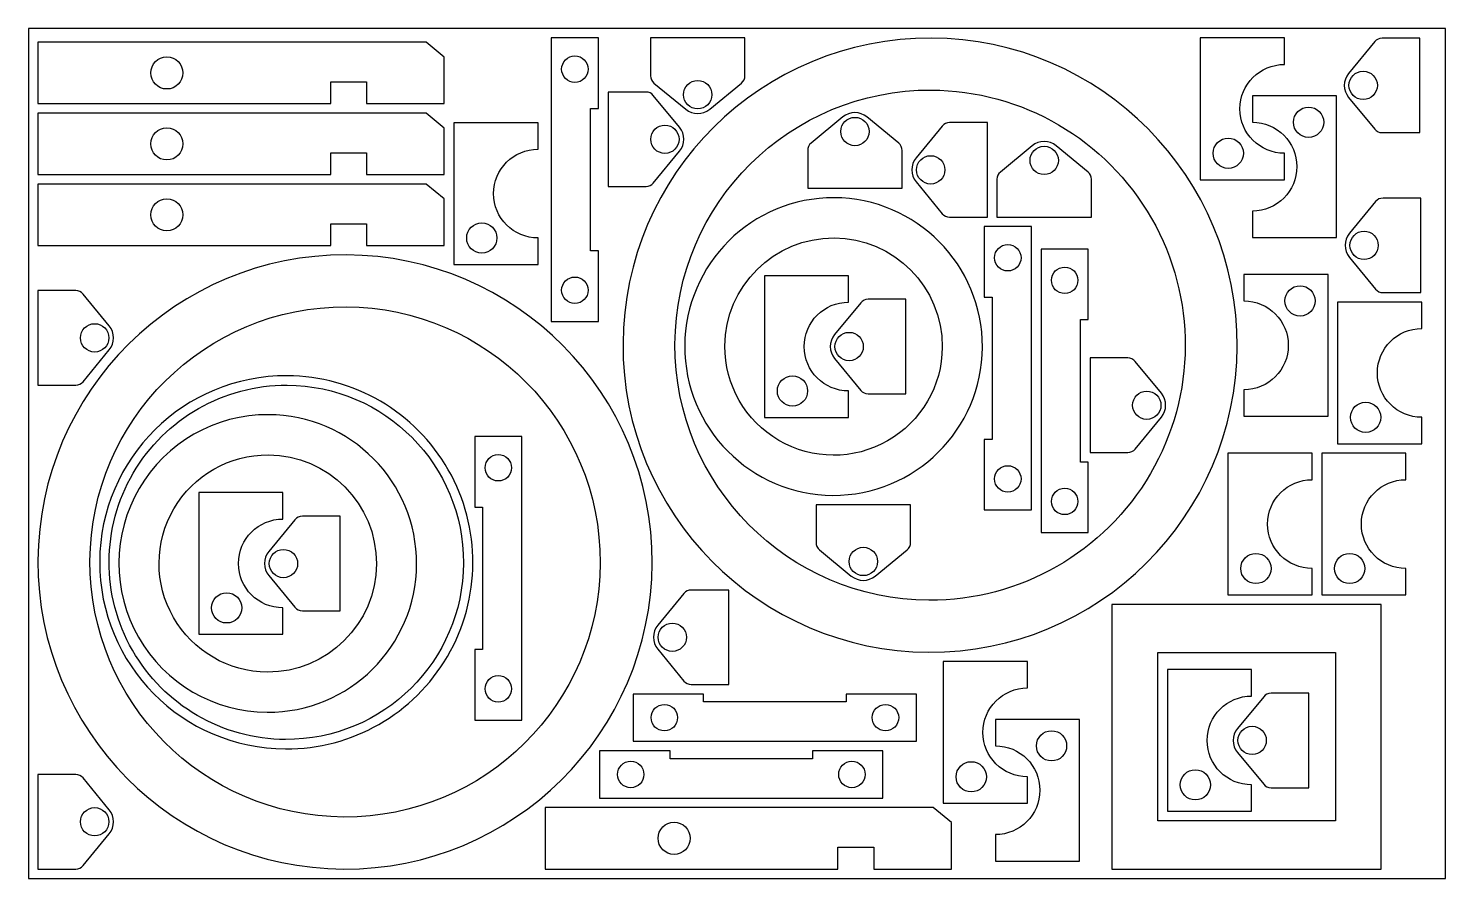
# Model space of a CAD drawing. Header units: metres. Extents: x 0 to 1500, y 0 to 900.
import ezdxf

# ---------------------------------------------------------------- set-up
doc = ezdxf.new("R2010")
doc.units = ezdxf.units.M

msp = doc.modelspace()

# ---------------------------------------------------------------- linework, layer by layer
for points in [[(0, 0), (1500, 0), (1500, 900), (0, 900)], [(10.2, 820.3), (320, 820.3), (320, 843.3), (358, 843.3), (358, 820.3), (440.2, 820.3), (440.2, 869.6), (420.9, 885.3), (10.2, 885.3)], [(553.4, 589.8), (603.4, 589.8), (603.4, 664.4), (595, 664.4), (595, 815.2), (603.4, 815.2), (603.4, 889.8), (553.4, 889.8)], [(10.2, 745.2), (320, 745.2), (320, 768.2), (358, 768.2), (358, 745.2), (440.2, 745.2), (440.2, 794.5), (420.9, 810.2), (10.2, 810.2)], [(10.2, 670.1), (320, 670.1), (320, 693), (358, 693), (358, 670.1), (440.2, 670.1), (440.2, 719.4), (420.9, 735.1), (10.2, 735.1)], [(1061.6, 690.2), (1011.6, 690.2), (1011.6, 615.6), (1020, 615.6), (1020, 464.7), (1011.6, 464.7), (1011.6, 390.2), (1061.6, 390.2)], [(1071.8, 366.3), (1121.8, 366.3), (1121.8, 440.9), (1113.5, 440.9), (1113.5, 591.7), (1121.8, 591.7), (1121.8, 666.3), (1071.8, 666.3)], [(522.4, 467.9), (472.4, 467.9), (472.4, 393.3), (480.8, 393.3), (480.8, 242.5), (472.4, 242.5), (472.4, 167.9), (522.4, 167.9)], [(1146.8, 10.2), (1431.8, 10.2), (1431.8, 290.2), (1146.8, 290.2)], [(1383.3, 61.2), (1195.3, 61.2), (1195.3, 239.2), (1383.3, 239.2)], [(940.1, 145.4), (940.1, 195.4), (865.5, 195.4), (865.5, 187), (714.7, 187), (714.7, 195.4), (640.1, 195.4), (640.1, 145.4)], [(904.5, 85.3), (904.5, 135.3), (830, 135.3), (830, 126.9), (679.1, 126.9), (679.1, 135.3), (604.5, 135.3), (604.5, 85.3)], [(547, 10.2), (856.7, 10.2), (856.7, 33.2), (894.7, 33.2), (894.7, 10.2), (977, 10.2), (977, 59.5), (957.6, 75.2), (547, 75.2)]]:
    msp.add_lwpolyline(points, close=True)
for points in [[(955.8, 889.7, 1), (952.9, 239.7, 1)], [(721.1, 814.4), (754.8, 842.1, 0.224049), (758.4, 849.8), (758.4, 889.8), (658.4, 889.8), (658.4, 849.8, 0.224049), (662.1, 842.1), (695.7, 814.4, 0.358899)], [(1240.3, 739.8), (1329.3, 739.8), (1329.3, 767.8, -1), (1329.3, 861.8), (1329.3, 889.8), (1240.3, 889.8)], [(1397.3, 826.9), (1425, 793.3, 0.224049), (1432.7, 789.6), (1472.7, 789.6), (1472.7, 889.6), (1432.7, 889.6, 0.224049), (1425, 886), (1397.3, 852.3, 0.358899)], [(578.4, 842.8, -1), (578.4, 870.8, -1)], [(146.6, 835.8, -1), (146.6, 869.8, -1)], [(693.4, 829.8, -1), (723.4, 829.8, -1)], [(1412.7, 854.6, -1), (1412.7, 824.6, -1)], [(689.1, 795.3), (661.4, 829, 0.224049), (653.7, 832.6), (613.7, 832.6), (613.7, 732.6), (653.7, 732.6, 0.224049), (661.4, 736.3), (689.1, 769.9, 0.358899)], [(955.5, 834.7, -1), (953.2, 294.7, -1)], [(1384.5, 828.6), (1295.5, 828.6), (1295.5, 800.6, -1), (1295.5, 706.6), (1295.5, 678.6), (1384.5, 678.6)], [(862.1, 806.2), (828.4, 778.5, 0.224049), (824.8, 770.8), (824.8, 730.8), (924.8, 730.8), (924.8, 770.8, 0.224049), (921.2, 778.5), (887.5, 806.2, 0.358899)], [(1354.9, 816.6, -1), (1354.9, 784.6, -1)], [(450.4, 650.1), (539.4, 650.1), (539.4, 678.1, -1), (539.4, 772.1), (539.4, 800.1), (450.4, 800.1)], [(673.7, 767.6, -1), (673.7, 797.6, -1)], [(889.8, 790.8, -1), (859.8, 790.8, -1)], [(939.6, 737.5), (967.3, 703.8, 0.224049), (975, 700.2), (1015, 700.2), (1015, 800.2), (975, 800.2, 0.224049), (967.3, 796.6), (939.6, 762.9, 0.358899)], [(146.6, 760.7, -1), (146.6, 794.7, -1)], [(1062.4, 775.6), (1028.8, 747.9, 0.224049), (1025.1, 740.2), (1025.1, 700.2), (1125.1, 700.2), (1125.1, 740.2, 0.224049), (1121.5, 747.9), (1087.8, 775.6, 0.358899)], [(1269.9, 751.8, -1), (1269.9, 783.8, -1)], [(955, 765.2, -1), (955, 735.2, -1)], [(1090.1, 760.2, -1), (1060.1, 760.2, -1)], [(1009.7, 562.5, 1), (694.7, 563.9, 1)], [(1398.2, 657.6), (1425.9, 624, 0.224049), (1433.7, 620.3), (1473.7, 620.3), (1473.7, 720.3), (1433.7, 720.3, 0.224049), (1425.9, 716.7), (1398.2, 683.1, 0.358899)], [(146.6, 685.6, -1), (146.6, 719.6, -1)], [(479.9, 662.1, -1), (479.9, 694.1, -1)], [(967.2, 562.7, -1), (737.2, 563.7, -1)], [(1413.7, 685.3, -1), (1413.7, 655.3, -1)], [(336.6, 660.2, 1), (333.8, 10.2, 1)], [(1036.6, 671.2, -1), (1036.6, 643.2, -1)], [(1096.8, 619.3, -1), (1096.8, 647.3, -1)], [(578.4, 608.8, -1), (578.4, 636.8, -1)], [(779.1, 488.2), (868.1, 488.2), (868.1, 516.2, -1), (868.1, 610.2), (868.1, 638.2), (779.1, 638.2)], [(1375.5, 639.5), (1286.5, 639.5), (1286.5, 611.5, -1), (1286.5, 517.5), (1286.5, 489.5), (1375.5, 489.5)], [(85.6, 585.1), (57.9, 618.7, 0.224049), (50.2, 622.4), (10.2, 622.4), (10.2, 522.4), (50.2, 522.4, 0.224049), (57.9, 526), (85.6, 559.7, 0.358899)], [(1345.9, 627.5, -1), (1345.9, 595.5, -1)], [(336.4, 605.2, -1), (334, 65.2, -1)], [(853.3, 550.4), (881, 516.8, 0.224049), (888.7, 513.2), (928.7, 513.2), (928.7, 613.2), (888.7, 613.2, 0.224049), (881, 609.5), (853.3, 575.9, 0.358899)], [(1385.7, 460.3), (1474.7, 460.3), (1474.7, 488.3, -1), (1474.7, 582.3), (1474.7, 610.3), (1385.7, 610.3)], [(70.2, 557.4, -1), (70.2, 587.4, -1)], [(868.7, 578.2, -1), (868.7, 548.2, -1)], [(1199.1, 513.8), (1171.4, 547.4, 0.224049), (1163.7, 551.1), (1123.7, 551.1), (1123.7, 451.1), (1163.7, 451.1, 0.224049), (1171.4, 454.7), (1199.1, 488.4, 0.358899)], [(273.9, 532.3, 1), (272.1, 137.3, 1)], [(808.7, 500.2, -1), (808.7, 532.2, -1)], [(273.8, 522.3, -1), (272.2, 147.3, -1)], [(1183.7, 486.1, -1), (1183.7, 516.1, -1)], [(1415.3, 472.3, -1), (1415.3, 504.3, -1)], [(254.1, 491.1, 1), (252.7, 176.1, 1)], [(1269.6, 300.3), (1358.6, 300.3), (1358.6, 328.3, -1), (1358.6, 422.3), (1358.6, 450.3), (1269.6, 450.3)], [(1368.8, 300.3), (1457.8, 300.3), (1457.8, 328.3, -1), (1457.8, 422.3), (1457.8, 450.3), (1368.8, 450.3)], [(253.9, 448.6, -1), (252.9, 218.6, -1)], [(497.4, 448.9, -1), (497.4, 420.9, -1)], [(1036.6, 437.1, -1), (1036.6, 409.1, -1)], [(180.4, 258.6), (269.4, 258.6), (269.4, 286.6, -1), (269.4, 380.6), (269.4, 408.6), (180.4, 408.6)], [(1096.8, 385.3, -1), (1096.8, 413.3, -1)], [(896.4, 320.3), (930.1, 348, 0.224049), (933.7, 355.7), (933.7, 395.7), (833.7, 395.7), (833.7, 355.7, 0.224049), (837.3, 348), (871, 320.3, 0.358899)], [(254.5, 320.8), (282.2, 287.2, 0.224049), (290, 283.5), (330, 283.5), (330, 383.5), (290, 383.5, 0.224049), (282.2, 379.9), (254.5, 346.3, 0.358899)], [(270, 348.5, -1), (270, 318.5, -1)], [(868.7, 335.7, -1), (898.7, 335.7, -1)], [(1299.2, 312.3, -1), (1299.2, 344.3, -1)], [(1398.4, 312.3, -1), (1398.4, 344.3, -1)], [(209.9, 270.6, -1), (209.9, 302.6, -1)], [(666.1, 242.8), (693.8, 209.2, 0.224049), (701.5, 205.5), (741.5, 205.5), (741.5, 305.5), (701.5, 305.5, 0.224049), (693.8, 301.9), (666.1, 268.3, 0.358899)], [(681.5, 270.5, -1), (681.5, 240.5, -1)], [(968.3, 79.8), (1057.3, 79.8), (1057.3, 107.8, -1), (1057.3, 201.8), (1057.3, 229.8), (968.3, 229.8)], [(497.4, 214.9, -1), (497.4, 186.9, -1)], [(1205.6, 71.3), (1294.6, 71.3), (1294.6, 99.3, -1), (1294.6, 193.3), (1294.6, 221.3), (1205.6, 221.3)], [(1279.7, 133.6), (1307.4, 99.9, 0.224049), (1315.2, 96.3), (1355.2, 96.3), (1355.2, 196.3), (1315.2, 196.3, 0.224049), (1307.4, 192.6), (1279.7, 159, 0.358899)], [(687.1, 170.4, -1), (659.1, 170.4, -1)], [(921.1, 170.4, -1), (893.1, 170.4, -1)], [(1112.5, 168.6), (1023.5, 168.6), (1023.5, 140.6, -1), (1023.5, 46.6), (1023.5, 18.6), (1112.5, 18.6)], [(1082.9, 156.6, -1), (1082.9, 124.6, -1)], [(1295.2, 161.3, -1), (1295.2, 131.3, -1)], [(651.5, 110.3, -1), (623.5, 110.3, -1)], [(885.6, 110.3, -1), (857.6, 110.3, -1)], [(997.9, 91.8, -1), (997.9, 123.8, -1)], [(85.6, 72.9), (57.9, 106.6, 0.224049), (50.2, 110.2), (10.2, 110.2), (10.2, 10.2), (50.2, 10.2, 0.224049), (57.9, 13.8), (85.6, 47.5, 0.358899)], [(1235.1, 83.3, -1), (1235.1, 115.3, -1)], [(70.2, 45.2, -1), (70.2, 75.2, -1)], [(683.4, 25.7, -1), (683.4, 59.7, -1)]]:
    msp.add_lwpolyline(points, format="xyb", close=True)

doc.saveas('drawing.dxf')
